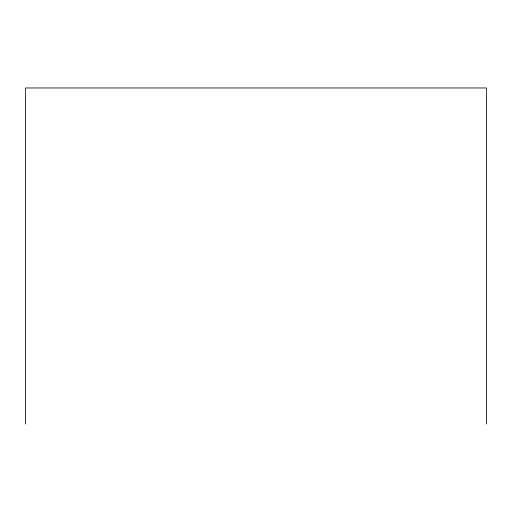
<?xml version="1.0" encoding="UTF-8"?>
<svg xmlns="http://www.w3.org/2000/svg" width="512" height="512" viewBox="0 0 512 512"><rect width="100%" height="100%" fill="white"/><g stroke="black" fill="none" stroke-linecap="round" stroke-linejoin="round"><path stroke-width="0.77" d="M486.4 424.032L486.4 87.968L25.6 87.968L25.6 424.032"/></g></svg>
